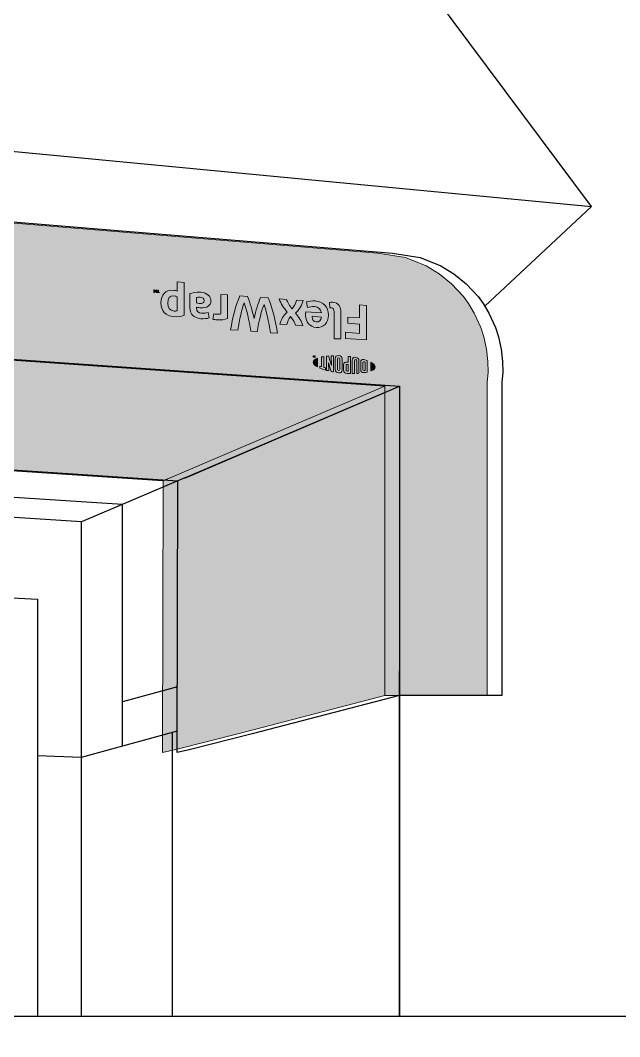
# Model space of a CAD drawing. Extents: x -1279 to 5791, y -3809 to 1769.
# Drawn here: x 4118.2 to 4159.2, y -2571.5 to -2502 of the extents above; entities that cross this region are included whole.
import ezdxf

# ---------------------------------------------------------------- set-up
doc = ezdxf.new("R2010")
doc.units = 0
doc.header["$MEASUREMENT"] = 0
for name, color, linetype, lineweight in [('.ATI-HATCH', 7, 'Continuous', 0), ('G-ANNO-TTLB', 7, 'Continuous', 0), ('TYVEK', 7, 'Continuous', 0)]:
    doc.layers.add(name, color=color, linetype=linetype, lineweight=lineweight)

# ---------------------------------------------------------------- blocks, each defined once
blk = doc.blocks.new('Block_299')
at = {"layer": 'TYVEK', "true_color": 0x003b71, "transparency": 33554687}
h = blk.add_hatch(color=156, dxfattribs=at)
h.dxf.hatch_style = 2
edge = h.paths.add_edge_path()
edge.add_spline(control_points=[(4128.744, -2520.798), (4128.447, -2520.775), (4128.309, -2520.947), (4128.309, -2521.294), (4128.309, -2521.598), (4128.437, -2521.81), (4128.744, -2521.833), (4128.828, -2521.84), (4128.889, -2521.827), (4128.959, -2521.806), (4128.959, -2521.806), (4128.959, -2520.861), (4128.959, -2520.861), (4128.895, -2520.829), (4128.841, -2520.805), (4128.744, -2520.798)], knot_values=[0, 0, 0, 0, 1, 1, 1, 2, 2, 2, 3, 3, 3, 4, 4, 4, 5, 5, 5, 5], degree=3, periodic=0)
edge = h.paths.add_edge_path()
edge.add_spline(control_points=[(4128.676, -2520.415), (4128.794, -2520.424), (4128.875, -2520.443), (4128.959, -2520.48), (4128.959, -2520.48), (4128.959, -2519.839), (4128.959, -2519.839), (4128.959, -2519.839), (4129.422, -2519.874), (4129.422, -2519.874), (4129.422, -2519.874), (4129.422, -2522.124), (4129.422, -2522.124), (4129.229, -2522.197), (4128.959, -2522.234), (4128.72, -2522.216), (4128.167, -2522.174), (4127.836, -2521.812), (4127.836, -2521.272), (4127.836, -2520.719), (4128.15, -2520.375), (4128.676, -2520.415)], knot_values=[0, 0, 0, 0, 1, 1, 1, 2, 2, 2, 3, 3, 3, 4, 4, 4, 5, 5, 5, 6, 6, 6, 7, 7, 7, 7], degree=3, periodic=0)
h = blk.add_hatch(color=156, dxfattribs=at)
h.dxf.hatch_style = 2
edge = h.paths.add_edge_path()
edge.add_spline(control_points=[(4127.504, -2520.565), (4127.487, -2520.523), (4127.471, -2520.492), (4127.451, -2520.46), (4127.431, -2520.488), (4127.417, -2520.517), (4127.4, -2520.557), (4127.4, -2520.557), (4127.351, -2520.554), (4127.351, -2520.554), (4127.351, -2520.554), (4127.351, -2520.379), (4127.351, -2520.379), (4127.351, -2520.379), (4127.394, -2520.382), (4127.394, -2520.382), (4127.394, -2520.382), (4127.394, -2520.463), (4127.394, -2520.463), (4127.394, -2520.463), (4127.392, -2520.49), (4127.392, -2520.49), (4127.405, -2520.465), (4127.421, -2520.438), (4127.435, -2520.417), (4127.435, -2520.417), (4127.468, -2520.42), (4127.468, -2520.42), (4127.482, -2520.443), (4127.499, -2520.473), (4127.513, -2520.5), (4127.513, -2520.5), (4127.511, -2520.472), (4127.511, -2520.472), (4127.511, -2520.472), (4127.511, -2520.391), (4127.511, -2520.391), (4127.511, -2520.391), (4127.553, -2520.394), (4127.553, -2520.394), (4127.553, -2520.394), (4127.553, -2520.569), (4127.553, -2520.569), (4127.553, -2520.569), (4127.504, -2520.565), (4127.504, -2520.565)], knot_values=[0, 0, 0, 0, 1, 1, 1, 2, 2, 2, 3, 3, 3, 4, 4, 4, 5, 5, 5, 6, 6, 6, 7, 7, 7, 8, 8, 8, 9, 9, 9, 10, 10, 10, 11, 11, 11, 12, 12, 12, 13, 13, 13, 14, 14, 14, 15, 15, 15, 15], degree=3, periodic=0)
edge = h.paths.add_edge_path()
edge.add_spline(control_points=[(4127.666, -2520.539), (4127.666, -2520.539), (4127.713, -2520.542), (4127.713, -2520.542), (4127.713, -2520.542), (4127.713, -2520.581), (4127.713, -2520.581), (4127.713, -2520.581), (4127.572, -2520.57), (4127.572, -2520.57), (4127.572, -2520.57), (4127.572, -2520.532), (4127.572, -2520.532), (4127.572, -2520.532), (4127.619, -2520.535), (4127.619, -2520.535), (4127.619, -2520.535), (4127.619, -2520.399), (4127.619, -2520.399), (4127.619, -2520.399), (4127.666, -2520.403), (4127.666, -2520.403), (4127.666, -2520.403), (4127.666, -2520.539), (4127.666, -2520.539)], knot_values=[0, 0, 0, 0, 1, 1, 1, 2, 2, 2, 3, 3, 3, 4, 4, 4, 5, 5, 5, 6, 6, 6, 7, 7, 7, 8, 8, 8, 8], degree=3, periodic=0)
h = blk.add_hatch(color=156, dxfattribs=at)
h.dxf.hatch_style = 2
edge = h.paths.add_edge_path()
edge.add_spline(control_points=[(4130.278, -2520.91), (4130.278, -2520.91), (4130.278, -2521.271), (4130.278, -2521.271), (4130.356, -2521.294), (4130.437, -2521.31), (4130.518, -2521.316), (4130.673, -2521.328), (4130.794, -2521.276), (4130.794, -2521.118), (4130.794, -2520.976), (4130.693, -2520.894), (4130.514, -2520.881), (4130.413, -2520.873), (4130.329, -2520.887), (4130.278, -2520.91)], knot_values=[0, 0, 0, 0, 1, 1, 1, 2, 2, 2, 3, 3, 3, 4, 4, 4, 5, 5, 5, 5], degree=3, periodic=0)
edge = h.paths.add_edge_path()
edge.add_spline(control_points=[(4130.561, -2520.55), (4131.024, -2520.585), (4131.256, -2520.829), (4131.256, -2521.132), (4131.256, -2521.466), (4130.983, -2521.641), (4130.578, -2521.614), (4130.484, -2521.607), (4130.363, -2521.584), (4130.278, -2521.564), (4130.278, -2521.564), (4130.278, -2521.645), (4130.278, -2521.645), (4130.278, -2521.851), (4130.396, -2521.958), (4130.622, -2521.975), (4130.771, -2521.986), (4130.929, -2521.974), (4131.067, -2521.927), (4131.067, -2521.927), (4131.152, -2522.298), (4131.152, -2522.298), (4131.007, -2522.348), (4130.774, -2522.371), (4130.568, -2522.355), (4130.072, -2522.318), (4129.826, -2522.036), (4129.826, -2521.581), (4129.826, -2521.581), (4129.826, -2520.643), (4129.826, -2520.643), (4129.965, -2520.583), (4130.224, -2520.525), (4130.561, -2520.55)], knot_values=[0, 0, 0, 0, 1, 1, 1, 2, 2, 2, 3, 3, 3, 4, 4, 4, 5, 5, 5, 6, 6, 6, 7, 7, 7, 8, 8, 8, 9, 9, 9, 10, 10, 10, 11, 11, 11, 11], degree=3, periodic=0)
h = blk.add_hatch(color=156, dxfattribs=at)
h.dxf.hatch_style = 2
edge = h.paths.add_edge_path()
edge.add_spline(control_points=[(4131.691, -2522.44), (4131.57, -2522.431), (4131.455, -2522.409), (4131.388, -2522.387), (4131.388, -2522.387), (4131.455, -2522.011), (4131.455, -2522.011), (4131.513, -2522.035), (4131.583, -2522.047), (4131.654, -2522.053), (4131.779, -2522.062), (4131.863, -2522.045), (4131.934, -2522.016), (4131.934, -2522.016), (4131.934, -2520.694), (4131.934, -2520.694), (4131.934, -2520.694), (4132.4, -2520.729), (4132.4, -2520.729), (4132.4, -2520.729), (4132.4, -2522.345), (4132.4, -2522.345), (4132.217, -2522.422), (4131.934, -2522.458), (4131.691, -2522.44)], knot_values=[0, 0, 0, 0, 1, 1, 1, 2, 2, 2, 3, 3, 3, 4, 4, 4, 5, 5, 5, 6, 6, 6, 7, 7, 7, 8, 8, 8, 8], degree=3, periodic=0)
h = blk.add_hatch(color=156, dxfattribs=at)
h.dxf.hatch_style = 2
edge = h.paths.add_edge_path()
edge.add_spline(control_points=[(4133.098, -2523.143), (4133.098, -2523.143), (4132.605, -2523.106), (4132.605, -2523.106), (4132.733, -2522.33), (4132.956, -2521.419), (4133.243, -2520.793), (4133.243, -2520.793), (4133.772, -2520.833), (4133.772, -2520.833), (4133.938, -2521.267), (4134.086, -2521.774), (4134.211, -2522.337), (4134.339, -2521.793), (4134.484, -2521.308), (4134.653, -2520.899), (4134.653, -2520.899), (4135.182, -2520.939), (4135.182, -2520.939), (4135.452, -2521.607), (4135.691, -2522.553), (4135.816, -2523.348), (4135.816, -2523.348), (4135.327, -2523.311), (4135.327, -2523.311), (4135.223, -2522.592), (4135.034, -2521.778), (4134.895, -2521.373), (4134.75, -2521.757), (4134.524, -2522.515), (4134.427, -2523.243), (4134.427, -2523.243), (4133.995, -2523.211), (4133.995, -2523.211), (4133.894, -2522.468), (4133.674, -2521.676), (4133.526, -2521.27), (4133.391, -2521.654), (4133.199, -2522.439), (4133.098, -2523.143)], knot_values=[0, 0, 0, 0, 1, 1, 1, 2, 2, 2, 3, 3, 3, 4, 4, 4, 5, 5, 5, 6, 6, 6, 7, 7, 7, 8, 8, 8, 9, 9, 9, 10, 10, 10, 11, 11, 11, 12, 12, 12, 13, 13, 13, 13], degree=3, periodic=0)
h = blk.add_hatch(color=156, dxfattribs=at)
h.dxf.hatch_style = 2
edge = h.paths.add_edge_path()
edge.add_spline(control_points=[(4137.047, -2521.984), (4137.273, -2522.251), (4137.452, -2522.497), (4137.556, -2522.842), (4137.556, -2522.842), (4137.054, -2522.804), (4137.054, -2522.804), (4137.01, -2522.649), (4136.862, -2522.408), (4136.713, -2522.205), (4136.588, -2522.381), (4136.481, -2522.572), (4136.457, -2522.759), (4136.457, -2522.759), (4135.985, -2522.723), (4135.985, -2522.723), (4136.072, -2522.379), (4136.221, -2522.144), (4136.474, -2521.904), (4136.231, -2521.612), (4136.066, -2521.364), (4135.927, -2520.996), (4135.927, -2520.996), (4136.43, -2521.033), (4136.43, -2521.033), (4136.501, -2521.228), (4136.669, -2521.493), (4136.811, -2521.69), (4136.939, -2521.514), (4137.061, -2521.321), (4137.108, -2521.085), (4137.108, -2521.085), (4137.56, -2521.119), (4137.56, -2521.119), (4137.476, -2521.463), (4137.317, -2521.721), (4137.047, -2521.984)], knot_values=[0, 0, 0, 0, 1, 1, 1, 2, 2, 2, 3, 3, 3, 4, 4, 4, 5, 5, 5, 6, 6, 6, 7, 7, 7, 8, 8, 8, 9, 9, 9, 10, 10, 10, 11, 11, 11, 12, 12, 12, 12], degree=3, periodic=0)
h = blk.add_hatch(color=156, dxfattribs=at)
h.dxf.hatch_style = 2
edge = h.paths.add_edge_path()
edge.add_spline(control_points=[(4138.821, -2522.239), (4138.821, -2522.239), (4138.18, -2522.191), (4138.18, -2522.191), (4138.18, -2522.191), (4138.18, -2522.231), (4138.18, -2522.231), (4138.18, -2522.42), (4138.282, -2522.566), (4138.467, -2522.58), (4138.663, -2522.595), (4138.791, -2522.466), (4138.821, -2522.239)], knot_values=[0, 0, 0, 0, 1, 1, 1, 2, 2, 2, 3, 3, 3, 4, 4, 4, 4], degree=3, periodic=0)
edge = h.paths.add_edge_path()
edge.add_spline(control_points=[(4137.799, -2521.211), (4137.948, -2521.155), (4138.167, -2521.124), (4138.389, -2521.141), (4138.932, -2521.182), (4139.303, -2521.554), (4139.303, -2522.114), (4139.303, -2522.65), (4138.963, -2522.988), (4138.467, -2522.951), (4138.025, -2522.918), (4137.735, -2522.582), (4137.735, -2522.13), (4137.735, -2522.029), (4137.742, -2521.942), (4137.749, -2521.875), (4137.749, -2521.875), (4138.814, -2521.955), (4138.814, -2521.955), (4138.771, -2521.682), (4138.612, -2521.549), (4138.342, -2521.528), (4138.177, -2521.516), (4138.018, -2521.541), (4137.873, -2521.591), (4137.873, -2521.591), (4137.799, -2521.211), (4137.799, -2521.211)], knot_values=[0, 0, 0, 0, 1, 1, 1, 2, 2, 2, 3, 3, 3, 4, 4, 4, 5, 5, 5, 6, 6, 6, 7, 7, 7, 8, 8, 8, 9, 9, 9, 9], degree=3, periodic=0)
h = blk.add_hatch(color=156, dxfattribs=at)
h.dxf.hatch_style = 2
edge = h.paths.add_edge_path()
edge.add_spline(control_points=[(4139.685, -2521.903), (4139.685, -2521.721), (4139.637, -2521.619), (4139.502, -2521.609), (4139.469, -2521.607), (4139.435, -2521.608), (4139.405, -2521.612), (4139.405, -2521.612), (4139.371, -2521.242), (4139.371, -2521.242), (4139.435, -2521.233), (4139.54, -2521.228), (4139.607, -2521.233), (4139.995, -2521.262), (4140.15, -2521.527), (4140.15, -2521.931), (4140.15, -2521.931), (4140.15, -2523.732), (4140.15, -2523.732), (4140.15, -2523.732), (4139.685, -2523.724), (4139.685, -2523.724), (4139.685, -2523.724), (4139.685, -2521.903), (4139.685, -2521.903)], knot_values=[0, 0, 0, 0, 1, 1, 1, 2, 2, 2, 3, 3, 3, 4, 4, 4, 5, 5, 5, 6, 6, 6, 7, 7, 7, 8, 8, 8, 8], degree=3, periodic=0)
h = blk.add_hatch(color=156, dxfattribs=at)
h.dxf.hatch_style = 2
edge = h.paths.add_edge_path()
edge.add_spline(control_points=[(4141.904, -2521.446), (4141.904, -2521.446), (4141.904, -2523.807), (4141.904, -2523.807), (4141.904, -2523.807), (4140.467, -2523.699), (4140.467, -2523.699), (4140.467, -2523.699), (4140.467, -2523.287), (4140.467, -2523.287), (4140.467, -2523.287), (4141.421, -2523.359), (4141.421, -2523.359), (4141.421, -2523.359), (4141.421, -2522.719), (4141.421, -2522.719), (4141.421, -2522.719), (4140.619, -2522.658), (4140.619, -2522.658), (4140.619, -2522.658), (4140.619, -2522.247), (4140.619, -2522.247), (4140.619, -2522.247), (4141.421, -2522.307), (4141.421, -2522.307), (4141.421, -2522.307), (4141.421, -2521.41), (4141.421, -2521.41), (4141.421, -2521.41), (4141.904, -2521.446), (4141.904, -2521.446)], knot_values=[0, 0, 0, 0, 1, 1, 1, 2, 2, 2, 3, 3, 3, 4, 4, 4, 5, 5, 5, 6, 6, 6, 7, 7, 7, 8, 8, 8, 9, 9, 9, 10, 10, 10, 10], degree=3, periodic=0)
at = {"layer": 'TYVEK'}
for points, knots in [([(4128.676, -2520.415), (4128.794, -2520.424), (4128.875, -2520.443), (4128.959, -2520.48), (4128.959, -2520.48), (4128.959, -2519.839), (4128.959, -2519.839), (4128.959, -2519.839), (4129.422, -2519.874), (4129.422, -2519.874), (4129.422, -2519.874), (4129.422, -2522.124), (4129.422, -2522.124), (4129.229, -2522.197), (4128.959, -2522.234), (4128.72, -2522.216), (4128.167, -2522.174), (4127.836, -2521.812), (4127.836, -2521.272), (4127.836, -2520.719), (4128.15, -2520.375), (4128.676, -2520.415)], [0, 0, 0, 0, 1, 1, 1, 2, 2, 2, 3, 3, 3, 4, 4, 4, 5, 5, 5, 6, 6, 6, 7, 7, 7, 7]), ([(4127.504, -2520.565), (4127.487, -2520.523), (4127.471, -2520.492), (4127.451, -2520.46), (4127.431, -2520.488), (4127.417, -2520.517), (4127.4, -2520.557), (4127.4, -2520.557), (4127.351, -2520.554), (4127.351, -2520.554), (4127.351, -2520.554), (4127.351, -2520.379), (4127.351, -2520.379), (4127.351, -2520.379), (4127.394, -2520.382), (4127.394, -2520.382), (4127.394, -2520.382), (4127.394, -2520.463), (4127.394, -2520.463), (4127.394, -2520.463), (4127.392, -2520.49), (4127.392, -2520.49), (4127.405, -2520.465), (4127.421, -2520.438), (4127.435, -2520.417), (4127.435, -2520.417), (4127.468, -2520.42), (4127.468, -2520.42), (4127.482, -2520.443), (4127.499, -2520.473), (4127.513, -2520.5), (4127.513, -2520.5), (4127.511, -2520.472), (4127.511, -2520.472), (4127.511, -2520.472), (4127.511, -2520.391), (4127.511, -2520.391), (4127.511, -2520.391), (4127.553, -2520.394), (4127.553, -2520.394), (4127.553, -2520.394), (4127.553, -2520.569), (4127.553, -2520.569), (4127.553, -2520.569), (4127.504, -2520.565), (4127.504, -2520.565)], [0, 0, 0, 0, 1, 1, 1, 2, 2, 2, 3, 3, 3, 4, 4, 4, 5, 5, 5, 6, 6, 6, 7, 7, 7, 8, 8, 8, 9, 9, 9, 10, 10, 10, 11, 11, 11, 12, 12, 12, 13, 13, 13, 14, 14, 14, 15, 15, 15, 15]), ([(4127.666, -2520.539), (4127.666, -2520.539), (4127.713, -2520.542), (4127.713, -2520.542), (4127.713, -2520.542), (4127.713, -2520.581), (4127.713, -2520.581), (4127.713, -2520.581), (4127.572, -2520.57), (4127.572, -2520.57), (4127.572, -2520.57), (4127.572, -2520.532), (4127.572, -2520.532), (4127.572, -2520.532), (4127.619, -2520.535), (4127.619, -2520.535), (4127.619, -2520.535), (4127.619, -2520.399), (4127.619, -2520.399), (4127.619, -2520.399), (4127.666, -2520.403), (4127.666, -2520.403), (4127.666, -2520.403), (4127.666, -2520.539), (4127.666, -2520.539)], [0, 0, 0, 0, 1, 1, 1, 2, 2, 2, 3, 3, 3, 4, 4, 4, 5, 5, 5, 6, 6, 6, 7, 7, 7, 8, 8, 8, 8]), ([(4130.561, -2520.55), (4131.024, -2520.585), (4131.256, -2520.829), (4131.256, -2521.132), (4131.256, -2521.466), (4130.983, -2521.641), (4130.578, -2521.614), (4130.484, -2521.607), (4130.363, -2521.584), (4130.278, -2521.564), (4130.278, -2521.564), (4130.278, -2521.645), (4130.278, -2521.645), (4130.278, -2521.851), (4130.396, -2521.958), (4130.622, -2521.975), (4130.771, -2521.986), (4130.929, -2521.974), (4131.067, -2521.927), (4131.067, -2521.927), (4131.152, -2522.298), (4131.152, -2522.298), (4131.007, -2522.348), (4130.774, -2522.371), (4130.568, -2522.355), (4130.072, -2522.318), (4129.826, -2522.036), (4129.826, -2521.581), (4129.826, -2521.581), (4129.826, -2520.643), (4129.826, -2520.643), (4129.965, -2520.583), (4130.224, -2520.525), (4130.561, -2520.55)], [0, 0, 0, 0, 1, 1, 1, 2, 2, 2, 3, 3, 3, 4, 4, 4, 5, 5, 5, 6, 6, 6, 7, 7, 7, 8, 8, 8, 9, 9, 9, 10, 10, 10, 11, 11, 11, 11]), ([(4131.691, -2522.44), (4131.57, -2522.431), (4131.455, -2522.409), (4131.388, -2522.387), (4131.388, -2522.387), (4131.455, -2522.011), (4131.455, -2522.011), (4131.513, -2522.035), (4131.583, -2522.047), (4131.654, -2522.053), (4131.779, -2522.062), (4131.863, -2522.045), (4131.934, -2522.016), (4131.934, -2522.016), (4131.934, -2520.694), (4131.934, -2520.694), (4131.934, -2520.694), (4132.4, -2520.729), (4132.4, -2520.729), (4132.4, -2520.729), (4132.4, -2522.345), (4132.4, -2522.345), (4132.217, -2522.422), (4131.934, -2522.458), (4131.691, -2522.44)], [0, 0, 0, 0, 1, 1, 1, 2, 2, 2, 3, 3, 3, 4, 4, 4, 5, 5, 5, 6, 6, 6, 7, 7, 7, 8, 8, 8, 8]), ([(4128.744, -2520.798), (4128.447, -2520.775), (4128.309, -2520.947), (4128.309, -2521.294), (4128.309, -2521.598), (4128.437, -2521.81), (4128.744, -2521.833), (4128.828, -2521.84), (4128.889, -2521.827), (4128.959, -2521.806), (4128.959, -2521.806), (4128.959, -2520.861), (4128.959, -2520.861), (4128.895, -2520.829), (4128.841, -2520.805), (4128.744, -2520.798)], [0, 0, 0, 0, 1, 1, 1, 2, 2, 2, 3, 3, 3, 4, 4, 4, 5, 5, 5, 5]), ([(4130.278, -2520.91), (4130.278, -2520.91), (4130.278, -2521.271), (4130.278, -2521.271), (4130.356, -2521.294), (4130.437, -2521.31), (4130.518, -2521.316), (4130.673, -2521.328), (4130.794, -2521.276), (4130.794, -2521.118), (4130.794, -2520.976), (4130.693, -2520.894), (4130.514, -2520.881), (4130.413, -2520.873), (4130.329, -2520.887), (4130.278, -2520.91)], [0, 0, 0, 0, 1, 1, 1, 2, 2, 2, 3, 3, 3, 4, 4, 4, 5, 5, 5, 5]), ([(4133.098, -2523.143), (4133.098, -2523.143), (4132.605, -2523.106), (4132.605, -2523.106), (4132.733, -2522.33), (4132.956, -2521.419), (4133.243, -2520.793), (4133.243, -2520.793), (4133.772, -2520.833), (4133.772, -2520.833), (4133.938, -2521.267), (4134.086, -2521.774), (4134.211, -2522.337), (4134.339, -2521.793), (4134.484, -2521.308), (4134.653, -2520.899), (4134.653, -2520.899), (4135.182, -2520.939), (4135.182, -2520.939), (4135.452, -2521.607), (4135.691, -2522.553), (4135.816, -2523.348), (4135.816, -2523.348), (4135.327, -2523.311), (4135.327, -2523.311), (4135.223, -2522.592), (4135.034, -2521.778), (4134.895, -2521.373), (4134.75, -2521.757), (4134.524, -2522.515), (4134.427, -2523.243), (4134.427, -2523.243), (4133.995, -2523.211), (4133.995, -2523.211), (4133.894, -2522.468), (4133.674, -2521.676), (4133.526, -2521.27), (4133.391, -2521.654), (4133.199, -2522.439), (4133.098, -2523.143)], [0, 0, 0, 0, 1, 1, 1, 2, 2, 2, 3, 3, 3, 4, 4, 4, 5, 5, 5, 6, 6, 6, 7, 7, 7, 8, 8, 8, 9, 9, 9, 10, 10, 10, 11, 11, 11, 12, 12, 12, 13, 13, 13, 13]), ([(4137.047, -2521.984), (4137.273, -2522.251), (4137.452, -2522.497), (4137.556, -2522.842), (4137.556, -2522.842), (4137.054, -2522.804), (4137.054, -2522.804), (4137.01, -2522.649), (4136.862, -2522.408), (4136.713, -2522.205), (4136.588, -2522.381), (4136.481, -2522.572), (4136.457, -2522.759), (4136.457, -2522.759), (4135.985, -2522.723), (4135.985, -2522.723), (4136.072, -2522.379), (4136.221, -2522.144), (4136.474, -2521.904), (4136.231, -2521.612), (4136.066, -2521.364), (4135.927, -2520.996), (4135.927, -2520.996), (4136.43, -2521.033), (4136.43, -2521.033), (4136.501, -2521.228), (4136.669, -2521.493), (4136.811, -2521.69), (4136.939, -2521.514), (4137.061, -2521.321), (4137.108, -2521.085), (4137.108, -2521.085), (4137.56, -2521.119), (4137.56, -2521.119), (4137.476, -2521.463), (4137.317, -2521.721), (4137.047, -2521.984)], [0, 0, 0, 0, 1, 1, 1, 2, 2, 2, 3, 3, 3, 4, 4, 4, 5, 5, 5, 6, 6, 6, 7, 7, 7, 8, 8, 8, 9, 9, 9, 10, 10, 10, 11, 11, 11, 12, 12, 12, 12]), ([(4137.799, -2521.211), (4137.948, -2521.155), (4138.167, -2521.124), (4138.389, -2521.141), (4138.932, -2521.182), (4139.303, -2521.554), (4139.303, -2522.114), (4139.303, -2522.65), (4138.963, -2522.988), (4138.467, -2522.951), (4138.025, -2522.918), (4137.735, -2522.582), (4137.735, -2522.13), (4137.735, -2522.029), (4137.742, -2521.942), (4137.749, -2521.875), (4137.749, -2521.875), (4138.814, -2521.955), (4138.814, -2521.955), (4138.771, -2521.682), (4138.612, -2521.549), (4138.342, -2521.528), (4138.177, -2521.516), (4138.018, -2521.541), (4137.873, -2521.591), (4137.873, -2521.591), (4137.799, -2521.211), (4137.799, -2521.211)], [0, 0, 0, 0, 1, 1, 1, 2, 2, 2, 3, 3, 3, 4, 4, 4, 5, 5, 5, 6, 6, 6, 7, 7, 7, 8, 8, 8, 9, 9, 9, 9]), ([(4139.685, -2521.903), (4139.685, -2521.721), (4139.637, -2521.619), (4139.502, -2521.609), (4139.469, -2521.607), (4139.435, -2521.608), (4139.405, -2521.612), (4139.405, -2521.612), (4139.371, -2521.242), (4139.371, -2521.242), (4139.435, -2521.233), (4139.54, -2521.228), (4139.607, -2521.233), (4139.995, -2521.262), (4140.15, -2521.527), (4140.15, -2521.931), (4140.15, -2521.931), (4140.15, -2523.732), (4140.15, -2523.732), (4140.15, -2523.732), (4139.685, -2523.724), (4139.685, -2523.724), (4139.685, -2523.724), (4139.685, -2521.903), (4139.685, -2521.903)], [0, 0, 0, 0, 1, 1, 1, 2, 2, 2, 3, 3, 3, 4, 4, 4, 5, 5, 5, 6, 6, 6, 7, 7, 7, 8, 8, 8, 8]), ([(4141.904, -2521.446), (4141.904, -2521.446), (4141.904, -2523.807), (4141.904, -2523.807), (4141.904, -2523.807), (4140.467, -2523.699), (4140.467, -2523.699), (4140.467, -2523.699), (4140.467, -2523.287), (4140.467, -2523.287), (4140.467, -2523.287), (4141.421, -2523.359), (4141.421, -2523.359), (4141.421, -2523.359), (4141.421, -2522.719), (4141.421, -2522.719), (4141.421, -2522.719), (4140.619, -2522.658), (4140.619, -2522.658), (4140.619, -2522.658), (4140.619, -2522.247), (4140.619, -2522.247), (4140.619, -2522.247), (4141.421, -2522.307), (4141.421, -2522.307), (4141.421, -2522.307), (4141.421, -2521.41), (4141.421, -2521.41), (4141.421, -2521.41), (4141.904, -2521.446), (4141.904, -2521.446)], [0, 0, 0, 0, 1, 1, 1, 2, 2, 2, 3, 3, 3, 4, 4, 4, 5, 5, 5, 6, 6, 6, 7, 7, 7, 8, 8, 8, 9, 9, 9, 10, 10, 10, 10]), ([(4138.821, -2522.239), (4138.821, -2522.239), (4138.18, -2522.191), (4138.18, -2522.191), (4138.18, -2522.191), (4138.18, -2522.231), (4138.18, -2522.231), (4138.18, -2522.42), (4138.282, -2522.566), (4138.467, -2522.58), (4138.663, -2522.595), (4138.791, -2522.466), (4138.821, -2522.239)], [0, 0, 0, 0, 1, 1, 1, 2, 2, 2, 3, 3, 3, 4, 4, 4, 4])]:
    blk.add_open_spline(points, degree=3, knots=knots, dxfattribs=at)
blk = doc.blocks.new('Block_300')
at = {"layer": 'TYVEK', "true_color": 0x003b71, "transparency": 33554687}
h = blk.add_hatch(color=156, dxfattribs=at)
h.dxf.hatch_style = 2
edge = h.paths.add_edge_path()
edge.add_spline(control_points=[(4139.925, -2525.102), (4139.925, -2525.056), (4139.94, -2525.034), (4139.997, -2525.036), (4140.056, -2525.039), (4140.072, -2525.066), (4140.072, -2525.113), (4140.072, -2525.113), (4140.072, -2525.83), (4140.072, -2525.83), (4140.072, -2525.877), (4140.056, -2525.902), (4139.997, -2525.896), (4139.94, -2525.89), (4139.925, -2525.864), (4139.925, -2525.819), (4139.925, -2525.819), (4139.925, -2525.102), (4139.925, -2525.102)], knot_values=[0, 0, 0, 0, 1, 1, 1, 2, 2, 2, 3, 3, 3, 4, 4, 4, 5, 5, 5, 6, 6, 6, 6], degree=3, periodic=0)
edge = h.paths.add_edge_path()
edge.add_spline(control_points=[(4139.997, -2526.057), (4140.147, -2526.075), (4140.236, -2526.016), (4140.236, -2525.864), (4140.236, -2525.864), (4140.236, -2525.112), (4140.236, -2525.112), (4140.236, -2524.952), (4140.155, -2524.88), (4139.997, -2524.875), (4139.842, -2524.87), (4139.761, -2524.923), (4139.761, -2525.093), (4139.761, -2525.093), (4139.761, -2525.811), (4139.761, -2525.811), (4139.761, -2525.973), (4139.834, -2526.037), (4139.997, -2526.057)], knot_values=[0, 0, 0, 0, 1, 1, 1, 2, 2, 2, 3, 3, 3, 4, 4, 4, 5, 5, 5, 6, 6, 6, 6], degree=3, periodic=0)
h = blk.add_hatch(color=156, dxfattribs=at)
h.dxf.hatch_style = 2
edge = h.paths.add_edge_path()
edge.add_spline(control_points=[(4138.337, -2524.986), (4138.337, -2524.986), (4138.319, -2524.984), (4138.319, -2524.984), (4138.319, -2524.984), (4138.294, -2524.942), (4138.294, -2524.942), (4138.294, -2524.942), (4138.268, -2524.98), (4138.268, -2524.98), (4138.268, -2524.98), (4138.251, -2524.979), (4138.251, -2524.979), (4138.251, -2524.979), (4138.251, -2524.894), (4138.251, -2524.894), (4138.251, -2524.894), (4138.267, -2524.895), (4138.267, -2524.895), (4138.267, -2524.895), (4138.267, -2524.956), (4138.267, -2524.956), (4138.267, -2524.956), (4138.293, -2524.917), (4138.293, -2524.917), (4138.293, -2524.917), (4138.295, -2524.917), (4138.295, -2524.917), (4138.295, -2524.917), (4138.321, -2524.96), (4138.321, -2524.96), (4138.321, -2524.96), (4138.321, -2524.899), (4138.321, -2524.899), (4138.321, -2524.899), (4138.337, -2524.9), (4138.337, -2524.9), (4138.337, -2524.9), (4138.337, -2524.986), (4138.337, -2524.986)], knot_values=[0, 0, 0, 0, 1, 1, 1, 2, 2, 2, 3, 3, 3, 4, 4, 4, 5, 5, 5, 6, 6, 6, 7, 7, 7, 8, 8, 8, 9, 9, 9, 10, 10, 10, 11, 11, 11, 12, 12, 12, 13, 13, 13, 13], degree=3, periodic=0)
edge = h.paths.add_edge_path()
edge.add_spline(control_points=[(4138.398, -2524.975), (4138.398, -2524.975), (4138.424, -2524.977), (4138.424, -2524.977), (4138.424, -2524.977), (4138.424, -2524.992), (4138.424, -2524.992), (4138.424, -2524.992), (4138.355, -2524.987), (4138.355, -2524.987), (4138.355, -2524.987), (4138.355, -2524.972), (4138.355, -2524.972), (4138.355, -2524.972), (4138.382, -2524.974), (4138.382, -2524.974), (4138.382, -2524.974), (4138.382, -2524.904), (4138.382, -2524.904), (4138.382, -2524.904), (4138.398, -2524.905), (4138.398, -2524.905), (4138.398, -2524.905), (4138.398, -2524.975), (4138.398, -2524.975)], knot_values=[0, 0, 0, 0, 1, 1, 1, 2, 2, 2, 3, 3, 3, 4, 4, 4, 5, 5, 5, 6, 6, 6, 7, 7, 7, 8, 8, 8, 8], degree=3, periodic=0)
h = blk.add_hatch(color=156, dxfattribs=at)
h.dxf.hatch_style = 2
edge = h.paths.add_edge_path()
edge.add_spline(control_points=[(4138.251, -2525.336), (4138.251, -2525.227), (4138.356, -2525.134), (4138.54, -2525.06), (4138.54, -2525.06), (4138.54, -2525.653), (4138.54, -2525.653), (4138.356, -2525.553), (4138.251, -2525.444), (4138.251, -2525.336)], knot_values=[0, 0, 0, 0, 1, 1, 1, 2, 2, 2, 3, 3, 3, 3], degree=3, periodic=0)
h = blk.add_hatch(color=156, dxfattribs=at)
h.dxf.hatch_style = 2
edge = h.paths.add_edge_path()
edge.add_spline(control_points=[(4139.095, -2525.714), (4139.055, -2525.703), (4139.015, -2525.692), (4138.977, -2525.681), (4138.977, -2525.681), (4138.977, -2524.947), (4138.977, -2524.947), (4138.941, -2524.952), (4138.876, -2524.965), (4138.832, -2524.974), (4138.832, -2524.974), (4138.832, -2525.635), (4138.832, -2525.635), (4138.79, -2525.621), (4138.75, -2525.608), (4138.714, -2525.594), (4138.714, -2525.594), (4138.714, -2525.736), (4138.714, -2525.736), (4138.828, -2525.785), (4138.951, -2525.826), (4139.095, -2525.867), (4139.095, -2525.867), (4139.095, -2525.714), (4139.095, -2525.714)], knot_values=[0, 0, 0, 0, 1, 1, 1, 2, 2, 2, 3, 3, 3, 4, 4, 4, 5, 5, 5, 6, 6, 6, 7, 7, 7, 8, 8, 8, 8], degree=3, periodic=0)
h = blk.add_hatch(color=156, dxfattribs=at)
h.dxf.hatch_style = 2
edge = h.paths.add_edge_path()
edge.add_spline(control_points=[(4139.313, -2525.364), (4139.313, -2525.364), (4139.492, -2525.963), (4139.492, -2525.963), (4139.541, -2525.973), (4139.6, -2525.984), (4139.645, -2525.992), (4139.645, -2525.992), (4139.645, -2524.887), (4139.645, -2524.887), (4139.613, -2524.888), (4139.532, -2524.891), (4139.49, -2524.893), (4139.49, -2524.893), (4139.502, -2525.545), (4139.502, -2525.545), (4139.502, -2525.545), (4139.313, -2524.905), (4139.313, -2524.905), (4139.272, -2524.909), (4139.213, -2524.914), (4139.175, -2524.919), (4139.175, -2524.919), (4139.175, -2525.889), (4139.175, -2525.889), (4139.215, -2525.9), (4139.288, -2525.918), (4139.324, -2525.926), (4139.324, -2525.926), (4139.313, -2525.364), (4139.313, -2525.364)], knot_values=[0, 0, 0, 0, 1, 1, 1, 2, 2, 2, 3, 3, 3, 4, 4, 4, 5, 5, 5, 6, 6, 6, 7, 7, 7, 8, 8, 8, 9, 9, 9, 10, 10, 10, 10], degree=3, periodic=0)
h = blk.add_hatch(color=156, dxfattribs=at)
h.dxf.hatch_style = 2
edge = h.paths.add_edge_path()
edge.add_spline(control_points=[(4140.502, -2525.547), (4140.502, -2525.498), (4140.519, -2525.474), (4140.585, -2525.479), (4140.585, -2525.479), (4140.642, -2525.483), (4140.642, -2525.483), (4140.642, -2525.483), (4140.642, -2525.937), (4140.642, -2525.937), (4140.617, -2525.936), (4140.603, -2525.936), (4140.588, -2525.934), (4140.517, -2525.929), (4140.502, -2525.901), (4140.502, -2525.85), (4140.502, -2525.85), (4140.502, -2525.547), (4140.502, -2525.547)], knot_values=[0, 0, 0, 0, 1, 1, 1, 2, 2, 2, 3, 3, 3, 4, 4, 4, 5, 5, 5, 6, 6, 6, 6], degree=3, periodic=0)
edge = h.paths.add_edge_path()
edge.add_spline(control_points=[(4140.578, -2526.094), (4140.607, -2526.096), (4140.709, -2526.101), (4140.803, -2526.102), (4140.803, -2526.102), (4140.803, -2524.951), (4140.803, -2524.951), (4140.771, -2524.947), (4140.687, -2524.937), (4140.642, -2524.932), (4140.642, -2524.932), (4140.642, -2525.323), (4140.642, -2525.323), (4140.642, -2525.323), (4140.578, -2525.318), (4140.578, -2525.318), (4140.409, -2525.306), (4140.339, -2525.377), (4140.339, -2525.523), (4140.339, -2525.523), (4140.339, -2525.862), (4140.339, -2525.862), (4140.339, -2526.005), (4140.418, -2526.082), (4140.578, -2526.094)], knot_values=[0, 0, 0, 0, 1, 1, 1, 2, 2, 2, 3, 3, 3, 4, 4, 4, 5, 5, 5, 6, 6, 6, 7, 7, 7, 8, 8, 8, 8], degree=3, periodic=0)
h = blk.add_hatch(color=156, dxfattribs=at)
h.dxf.hatch_style = 2
edge = h.paths.add_edge_path()
edge.add_spline(control_points=[(4141.091, -2525.216), (4141.091, -2525.17), (4141.107, -2525.143), (4141.164, -2525.154), (4141.219, -2525.165), (4141.234, -2525.19), (4141.234, -2525.244), (4141.234, -2525.244), (4141.234, -2526.098), (4141.234, -2526.098), (4141.271, -2526.097), (4141.354, -2526.092), (4141.389, -2526.09), (4141.389, -2526.09), (4141.389, -2525.225), (4141.389, -2525.225), (4141.389, -2525.087), (4141.322, -2525.028), (4141.164, -2524.998), (4141.019, -2524.97), (4140.93, -2525.037), (4140.93, -2525.19), (4140.93, -2525.19), (4140.93, -2526.104), (4140.93, -2526.104), (4140.96, -2526.104), (4141.059, -2526.103), (4141.091, -2526.103), (4141.091, -2526.103), (4141.091, -2525.216), (4141.091, -2525.216)], knot_values=[0, 0, 0, 0, 1, 1, 1, 2, 2, 2, 3, 3, 3, 4, 4, 4, 5, 5, 5, 6, 6, 6, 7, 7, 7, 8, 8, 8, 9, 9, 9, 10, 10, 10, 10], degree=3, periodic=0)
h = blk.add_hatch(color=156, dxfattribs=at)
h.dxf.hatch_style = 2
edge = h.paths.add_edge_path()
edge.add_spline(control_points=[(4141.65, -2525.35), (4141.65, -2525.305), (4141.678, -2525.292), (4141.71, -2525.294), (4141.736, -2525.296), (4141.775, -2525.308), (4141.807, -2525.319), (4141.807, -2525.319), (4141.807, -2525.886), (4141.807, -2525.886), (4141.775, -2525.892), (4141.736, -2525.898), (4141.71, -2525.896), (4141.678, -2525.894), (4141.65, -2525.877), (4141.65, -2525.831), (4141.65, -2525.831), (4141.65, -2525.35), (4141.65, -2525.35)], knot_values=[0, 0, 0, 0, 1, 1, 1, 2, 2, 2, 3, 3, 3, 4, 4, 4, 5, 5, 5, 6, 6, 6, 6], degree=3, periodic=0)
edge = h.paths.add_edge_path()
edge.add_spline(control_points=[(4141.689, -2526.043), (4141.74, -2526.047), (4141.814, -2526.037), (4141.948, -2526.006), (4141.948, -2526.006), (4141.948, -2525.22), (4141.948, -2525.22), (4141.83, -2525.176), (4141.74, -2525.148), (4141.689, -2525.144), (4141.57, -2525.135), (4141.504, -2525.203), (4141.504, -2525.319), (4141.504, -2525.319), (4141.504, -2525.841), (4141.504, -2525.841), (4141.504, -2525.957), (4141.57, -2526.034), (4141.689, -2526.043)], knot_values=[0, 0, 0, 0, 1, 1, 1, 2, 2, 2, 3, 3, 3, 4, 4, 4, 5, 5, 5, 6, 6, 6, 6], degree=3, periodic=0)
h = blk.add_hatch(color=156, dxfattribs=at)
h.dxf.hatch_style = 2
edge = h.paths.add_edge_path()
edge.add_spline(control_points=[(4142.492, -2525.656), (4142.492, -2525.547), (4142.387, -2525.438), (4142.203, -2525.337), (4142.203, -2525.337), (4142.203, -2525.929), (4142.203, -2525.929), (4142.387, -2525.857), (4142.492, -2525.764), (4142.492, -2525.656)], knot_values=[0, 0, 0, 0, 1, 1, 1, 2, 2, 2, 3, 3, 3, 3], degree=3, periodic=0)
at = {"layer": 'TYVEK'}
for points, knots in [([(4139.997, -2526.057), (4140.147, -2526.075), (4140.236, -2526.016), (4140.236, -2525.864), (4140.236, -2525.864), (4140.236, -2525.112), (4140.236, -2525.112), (4140.236, -2524.952), (4140.155, -2524.88), (4139.997, -2524.875), (4139.842, -2524.87), (4139.761, -2524.923), (4139.761, -2525.093), (4139.761, -2525.093), (4139.761, -2525.811), (4139.761, -2525.811), (4139.761, -2525.973), (4139.834, -2526.037), (4139.997, -2526.057)], [0, 0, 0, 0, 1, 1, 1, 2, 2, 2, 3, 3, 3, 4, 4, 4, 5, 5, 5, 6, 6, 6, 6]), ([(4138.337, -2524.986), (4138.337, -2524.986), (4138.319, -2524.984), (4138.319, -2524.984), (4138.319, -2524.984), (4138.294, -2524.942), (4138.294, -2524.942), (4138.294, -2524.942), (4138.268, -2524.98), (4138.268, -2524.98), (4138.268, -2524.98), (4138.251, -2524.979), (4138.251, -2524.979), (4138.251, -2524.979), (4138.251, -2524.894), (4138.251, -2524.894), (4138.251, -2524.894), (4138.267, -2524.895), (4138.267, -2524.895), (4138.267, -2524.895), (4138.267, -2524.956), (4138.267, -2524.956), (4138.267, -2524.956), (4138.293, -2524.917), (4138.293, -2524.917), (4138.293, -2524.917), (4138.295, -2524.917), (4138.295, -2524.917), (4138.295, -2524.917), (4138.321, -2524.96), (4138.321, -2524.96), (4138.321, -2524.96), (4138.321, -2524.899), (4138.321, -2524.899), (4138.321, -2524.899), (4138.337, -2524.9), (4138.337, -2524.9), (4138.337, -2524.9), (4138.337, -2524.986), (4138.337, -2524.986)], [0, 0, 0, 0, 1, 1, 1, 2, 2, 2, 3, 3, 3, 4, 4, 4, 5, 5, 5, 6, 6, 6, 7, 7, 7, 8, 8, 8, 9, 9, 9, 10, 10, 10, 11, 11, 11, 12, 12, 12, 13, 13, 13, 13]), ([(4138.251, -2525.336), (4138.251, -2525.227), (4138.356, -2525.134), (4138.54, -2525.06), (4138.54, -2525.06), (4138.54, -2525.653), (4138.54, -2525.653), (4138.356, -2525.553), (4138.251, -2525.444), (4138.251, -2525.336)], [0, 0, 0, 0, 1, 1, 1, 2, 2, 2, 3, 3, 3, 3]), ([(4138.398, -2524.975), (4138.398, -2524.975), (4138.424, -2524.977), (4138.424, -2524.977), (4138.424, -2524.977), (4138.424, -2524.992), (4138.424, -2524.992), (4138.424, -2524.992), (4138.355, -2524.987), (4138.355, -2524.987), (4138.355, -2524.987), (4138.355, -2524.972), (4138.355, -2524.972), (4138.355, -2524.972), (4138.382, -2524.974), (4138.382, -2524.974), (4138.382, -2524.974), (4138.382, -2524.904), (4138.382, -2524.904), (4138.382, -2524.904), (4138.398, -2524.905), (4138.398, -2524.905), (4138.398, -2524.905), (4138.398, -2524.975), (4138.398, -2524.975)], [0, 0, 0, 0, 1, 1, 1, 2, 2, 2, 3, 3, 3, 4, 4, 4, 5, 5, 5, 6, 6, 6, 7, 7, 7, 8, 8, 8, 8]), ([(4139.095, -2525.714), (4139.055, -2525.703), (4139.015, -2525.692), (4138.977, -2525.681), (4138.977, -2525.681), (4138.977, -2524.947), (4138.977, -2524.947), (4138.941, -2524.952), (4138.876, -2524.965), (4138.832, -2524.974), (4138.832, -2524.974), (4138.832, -2525.635), (4138.832, -2525.635), (4138.79, -2525.621), (4138.75, -2525.608), (4138.714, -2525.594), (4138.714, -2525.594), (4138.714, -2525.736), (4138.714, -2525.736), (4138.828, -2525.785), (4138.951, -2525.826), (4139.095, -2525.867), (4139.095, -2525.867), (4139.095, -2525.714), (4139.095, -2525.714)], [0, 0, 0, 0, 1, 1, 1, 2, 2, 2, 3, 3, 3, 4, 4, 4, 5, 5, 5, 6, 6, 6, 7, 7, 7, 8, 8, 8, 8]), ([(4139.313, -2525.364), (4139.313, -2525.364), (4139.492, -2525.963), (4139.492, -2525.963), (4139.541, -2525.973), (4139.6, -2525.984), (4139.645, -2525.992), (4139.645, -2525.992), (4139.645, -2524.887), (4139.645, -2524.887), (4139.613, -2524.888), (4139.532, -2524.891), (4139.49, -2524.893), (4139.49, -2524.893), (4139.502, -2525.545), (4139.502, -2525.545), (4139.502, -2525.545), (4139.313, -2524.905), (4139.313, -2524.905), (4139.272, -2524.909), (4139.213, -2524.914), (4139.175, -2524.919), (4139.175, -2524.919), (4139.175, -2525.889), (4139.175, -2525.889), (4139.215, -2525.9), (4139.288, -2525.918), (4139.324, -2525.926), (4139.324, -2525.926), (4139.313, -2525.364), (4139.313, -2525.364)], [0, 0, 0, 0, 1, 1, 1, 2, 2, 2, 3, 3, 3, 4, 4, 4, 5, 5, 5, 6, 6, 6, 7, 7, 7, 8, 8, 8, 9, 9, 9, 10, 10, 10, 10]), ([(4139.925, -2525.102), (4139.925, -2525.056), (4139.94, -2525.034), (4139.997, -2525.036), (4140.056, -2525.039), (4140.072, -2525.066), (4140.072, -2525.113), (4140.072, -2525.113), (4140.072, -2525.83), (4140.072, -2525.83), (4140.072, -2525.877), (4140.056, -2525.902), (4139.997, -2525.896), (4139.94, -2525.89), (4139.925, -2525.864), (4139.925, -2525.819), (4139.925, -2525.819), (4139.925, -2525.102), (4139.925, -2525.102)], [0, 0, 0, 0, 1, 1, 1, 2, 2, 2, 3, 3, 3, 4, 4, 4, 5, 5, 5, 6, 6, 6, 6]), ([(4140.578, -2526.094), (4140.607, -2526.096), (4140.709, -2526.101), (4140.803, -2526.102), (4140.803, -2526.102), (4140.803, -2524.951), (4140.803, -2524.951), (4140.771, -2524.947), (4140.687, -2524.937), (4140.642, -2524.932), (4140.642, -2524.932), (4140.642, -2525.323), (4140.642, -2525.323), (4140.642, -2525.323), (4140.578, -2525.318), (4140.578, -2525.318), (4140.409, -2525.306), (4140.339, -2525.377), (4140.339, -2525.523), (4140.339, -2525.523), (4140.339, -2525.862), (4140.339, -2525.862), (4140.339, -2526.005), (4140.418, -2526.082), (4140.578, -2526.094)], [0, 0, 0, 0, 1, 1, 1, 2, 2, 2, 3, 3, 3, 4, 4, 4, 5, 5, 5, 6, 6, 6, 7, 7, 7, 8, 8, 8, 8]), ([(4140.502, -2525.547), (4140.502, -2525.498), (4140.519, -2525.474), (4140.585, -2525.479), (4140.585, -2525.479), (4140.642, -2525.483), (4140.642, -2525.483), (4140.642, -2525.483), (4140.642, -2525.937), (4140.642, -2525.937), (4140.617, -2525.936), (4140.603, -2525.936), (4140.588, -2525.934), (4140.517, -2525.929), (4140.502, -2525.901), (4140.502, -2525.85), (4140.502, -2525.85), (4140.502, -2525.547), (4140.502, -2525.547)], [0, 0, 0, 0, 1, 1, 1, 2, 2, 2, 3, 3, 3, 4, 4, 4, 5, 5, 5, 6, 6, 6, 6]), ([(4141.091, -2525.216), (4141.091, -2525.17), (4141.107, -2525.143), (4141.164, -2525.154), (4141.219, -2525.165), (4141.234, -2525.19), (4141.234, -2525.244), (4141.234, -2525.244), (4141.234, -2526.098), (4141.234, -2526.098), (4141.271, -2526.097), (4141.354, -2526.092), (4141.389, -2526.09), (4141.389, -2526.09), (4141.389, -2525.225), (4141.389, -2525.225), (4141.389, -2525.087), (4141.322, -2525.028), (4141.164, -2524.998), (4141.019, -2524.97), (4140.93, -2525.037), (4140.93, -2525.19), (4140.93, -2525.19), (4140.93, -2526.104), (4140.93, -2526.104), (4140.96, -2526.104), (4141.059, -2526.103), (4141.091, -2526.103), (4141.091, -2526.103), (4141.091, -2525.216), (4141.091, -2525.216)], [0, 0, 0, 0, 1, 1, 1, 2, 2, 2, 3, 3, 3, 4, 4, 4, 5, 5, 5, 6, 6, 6, 7, 7, 7, 8, 8, 8, 9, 9, 9, 10, 10, 10, 10]), ([(4141.689, -2526.043), (4141.74, -2526.047), (4141.814, -2526.037), (4141.948, -2526.006), (4141.948, -2526.006), (4141.948, -2525.22), (4141.948, -2525.22), (4141.83, -2525.176), (4141.74, -2525.148), (4141.689, -2525.144), (4141.57, -2525.135), (4141.504, -2525.203), (4141.504, -2525.319), (4141.504, -2525.319), (4141.504, -2525.841), (4141.504, -2525.841), (4141.504, -2525.957), (4141.57, -2526.034), (4141.689, -2526.043)], [0, 0, 0, 0, 1, 1, 1, 2, 2, 2, 3, 3, 3, 4, 4, 4, 5, 5, 5, 6, 6, 6, 6]), ([(4141.65, -2525.35), (4141.65, -2525.305), (4141.678, -2525.292), (4141.71, -2525.294), (4141.736, -2525.296), (4141.775, -2525.308), (4141.807, -2525.319), (4141.807, -2525.319), (4141.807, -2525.886), (4141.807, -2525.886), (4141.775, -2525.892), (4141.736, -2525.898), (4141.71, -2525.896), (4141.678, -2525.894), (4141.65, -2525.877), (4141.65, -2525.831), (4141.65, -2525.831), (4141.65, -2525.35), (4141.65, -2525.35)], [0, 0, 0, 0, 1, 1, 1, 2, 2, 2, 3, 3, 3, 4, 4, 4, 5, 5, 5, 6, 6, 6, 6]), ([(4142.492, -2525.656), (4142.492, -2525.547), (4142.387, -2525.438), (4142.203, -2525.337), (4142.203, -2525.337), (4142.203, -2525.929), (4142.203, -2525.929), (4142.387, -2525.857), (4142.492, -2525.764), (4142.492, -2525.656)], [0, 0, 0, 0, 1, 1, 1, 2, 2, 2, 3, 3, 3, 3])]:
    blk.add_open_spline(points, degree=3, knots=knots, dxfattribs=at)
blk = doc.blocks.new('Block_298')
at = {"layer": 'TYVEK'}
for name in ['Block_299', 'Block_300']:
    blk.add_blockref(name, (0, 0), dxfattribs=at)

msp = doc.modelspace()

# ---------------------------------------------------------------- hatches: boundary and pattern name
at = {"layer": '.ATI-HATCH', "true_color": 0x808080, "transparency": 33554687}
h = msp.add_hatch(color=8, dxfattribs=at)
edge = h.paths.add_edge_path()
edge.add_spline(control_points=[(4143.161, -2526.958), (4143.161, -2526.958), (4128.476, -2533.23), (4128.476, -2533.23), (4128.476, -2533.23), (4127.992, -2533.437), (4127.992, -2533.437), (4127.992, -2533.437), (4127.955, -2552.012), (4127.955, -2552.012), (4127.955, -2552.012), (4128.854, -2551.806), (4128.854, -2551.806), (4128.854, -2551.806), (4133.092, -2550.747), (4133.092, -2550.747), (4133.092, -2550.747), (4143.161, -2548.122), (4143.161, -2548.122), (4143.161, -2548.122), (4143.161, -2526.958), (4143.161, -2526.958)], knot_values=[0, 0, 0, 0, 1, 1, 1, 2, 2, 2, 3, 3, 3, 4, 4, 4, 5, 5, 5, 6, 6, 6, 7, 7, 7, 7], degree=3, periodic=0)
edge = h.paths.add_edge_path()
edge.add_spline(control_points=[(4143.161, -2526.958), (4143.161, -2526.958), (4055.708, -2520.889), (4055.708, -2520.889), (4055.708, -2520.889), (4055.708, -2528.644), (4055.708, -2528.644), (4055.708, -2528.644), (4127.957, -2533.452), (4127.957, -2533.452), (4127.957, -2533.452), (4128.476, -2533.23), (4128.476, -2533.23), (4128.476, -2533.23), (4143.161, -2526.958), (4143.161, -2526.958)], knot_values=[0, 0, 0, 0, 1, 1, 1, 2, 2, 2, 3, 3, 3, 4, 4, 4, 5, 5, 5, 5], degree=3, periodic=0)
edge.add_line((4143.161, -2526.958), (4143.161, -2526.958))
edge = h.paths.add_edge_path()
edge.add_spline(control_points=[(4055.708, -2520.889), (4055.708, -2520.889), (4143.161, -2526.958), (4143.161, -2526.958), (4143.161, -2526.958), (4143.161, -2548.122), (4143.161, -2548.122), (4143.161, -2548.122), (4150.158, -2548.122), (4150.158, -2548.122), (4150.158, -2548.122), (4150.158, -2544.117), (4150.158, -2544.117), (4150.158, -2544.117), (4150.158, -2526.712), (4150.158, -2526.712), (4150.158, -2526.712), (4150.216, -2526.005), (4150.216, -2526.005), (4150.216, -2526.005), (4150.209, -2525.28), (4150.209, -2525.28), (4150.209, -2525.28), (4150.118, -2524.443), (4150.118, -2524.443), (4150.118, -2524.443), (4149.928, -2523.589), (4149.928, -2523.589), (4149.928, -2523.589), (4149.718, -2522.949), (4149.718, -2522.949), (4149.718, -2522.949), (4149.273, -2521.974), (4149.273, -2521.974), (4149.273, -2521.974), (4148.877, -2521.321), (4148.877, -2521.321), (4148.877, -2521.321), (4148.536, -2520.834), (4148.536, -2520.834), (4148.536, -2520.834), (4147.712, -2519.96), (4147.712, -2519.96), (4147.712, -2519.96), (4146.881, -2519.287), (4146.881, -2519.287), (4146.881, -2519.287), (4145.981, -2518.742), (4145.981, -2518.742), (4145.981, -2518.742), (4144.563, -2518.174), (4144.563, -2518.174), (4144.563, -2518.174), (4142.67, -2517.867), (4142.67, -2517.867), (4142.67, -2517.867), (4055.091, -2510.651), (4055.091, -2510.651), (4055.091, -2510.651), (4054.122, -2510.752), (4054.122, -2510.752), (4054.122, -2510.752), (4052.83, -2511.084), (4052.83, -2511.084), (4052.83, -2511.084), (4051.916, -2511.47), (4051.916, -2511.47), (4051.916, -2511.47), (4051.049, -2511.974), (4051.049, -2511.974), (4051.049, -2511.974), (4050.12, -2512.706), (4050.12, -2512.706), (4050.12, -2512.706), (4049.272, -2513.618), (4049.272, -2513.618), (4049.272, -2513.618), (4048.663, -2514.505), (4048.663, -2514.505), (4048.663, -2514.505), (4048.091, -2515.697), (4048.091, -2515.697), (4048.091, -2515.697), (4047.587, -2518.13), (4047.587, -2518.13), (4047.587, -2518.13), (4047.587, -2548.122), (4047.587, -2548.122), (4047.587, -2548.122), (4055.708, -2548.122), (4055.708, -2548.122), (4055.708, -2548.122), (4055.708, -2520.889), (4055.708, -2520.889)], knot_values=[0, 0, 0, 0, 1, 1, 1, 2, 2, 2, 3, 3, 3, 4, 4, 4, 5, 5, 5, 6, 6, 6, 7, 7, 7, 8, 8, 8, 9, 9, 9, 10, 10, 10, 11, 11, 11, 12, 12, 12, 13, 13, 13, 14, 14, 14, 15, 15, 15, 16, 16, 16, 17, 17, 17, 18, 18, 18, 19, 19, 19, 20, 20, 20, 21, 21, 21, 22, 22, 22, 23, 23, 23, 24, 24, 24, 25, 25, 25, 26, 26, 26, 27, 27, 27, 28, 28, 28, 29, 29, 29, 30, 30, 30, 31, 31, 31, 31], degree=3, periodic=0)
edge.add_line((4055.708, -2520.889), (4055.708, -2520.889))
at = {"layer": 'G-ANNO-TTLB', "true_color": 0xff00ff, "transparency": 33554687}
h = msp.add_hatch(color=6, dxfattribs=at)
edge = h.paths.add_edge_path()
edge.add_spline(control_points=[(5472, -3692.604), (5472, -3692.604), (2542.482, -3692.604), (2542.482, -3692.604), (2542.482, -3692.604), (2542.482, -1235.604), (2542.482, -1235.604), (2542.482, -1235.604), (5472, -1235.604), (5472, -1235.604), (5472, -1235.604), (5472, -3692.604), (5472, -3692.604)], knot_values=[0, 0, 0, 0, 1, 1, 1, 2, 2, 2, 3, 3, 3, 4, 4, 4, 4], degree=3, periodic=0)
edge = h.paths.add_edge_path()
edge.add_spline(control_points=[(2551.482, -1244.604), (2551.482, -1244.604), (2551.482, -3683.604), (2551.482, -3683.604), (2551.482, -3683.604), (5463, -3683.604), (5463, -3683.604), (5463, -3683.604), (5463, -1244.604), (5463, -1244.604), (5463, -1244.604), (2551.482, -1244.604), (2551.482, -1244.604)], knot_values=[0, 0, 0, 0, 1, 1, 1, 2, 2, 2, 3, 3, 3, 4, 4, 4, 4], degree=3, periodic=0)
edge.add_line((2551.482, -1244.604), (2551.482, -1244.604))

# ---------------------------------------------------------------- linework, layer by layer
at = {"layer": '.ATI-HATCH'}
for points, knots in [([(4055.708, -2520.889), (4055.708, -2520.889), (4143.161, -2526.958), (4143.161, -2526.958), (4143.161, -2526.958), (4143.161, -2548.122), (4143.161, -2548.122), (4143.161, -2548.122), (4150.158, -2548.122), (4150.158, -2548.122), (4150.158, -2548.122), (4150.158, -2544.117), (4150.158, -2544.117), (4150.158, -2544.117), (4150.158, -2526.712), (4150.158, -2526.712), (4150.158, -2526.712), (4150.216, -2526.005), (4150.216, -2526.005), (4150.216, -2526.005), (4150.209, -2525.28), (4150.209, -2525.28), (4150.209, -2525.28), (4150.118, -2524.443), (4150.118, -2524.443), (4150.118, -2524.443), (4149.928, -2523.589), (4149.928, -2523.589), (4149.928, -2523.589), (4149.718, -2522.949), (4149.718, -2522.949), (4149.718, -2522.949), (4149.273, -2521.974), (4149.273, -2521.974), (4149.273, -2521.974), (4148.877, -2521.321), (4148.877, -2521.321), (4148.877, -2521.321), (4148.536, -2520.834), (4148.536, -2520.834), (4148.536, -2520.834), (4147.712, -2519.96), (4147.712, -2519.96), (4147.712, -2519.96), (4146.881, -2519.287), (4146.881, -2519.287), (4146.881, -2519.287), (4145.981, -2518.742), (4145.981, -2518.742), (4145.981, -2518.742), (4144.563, -2518.174), (4144.563, -2518.174), (4144.563, -2518.174), (4142.67, -2517.867), (4142.67, -2517.867), (4142.67, -2517.867), (4055.091, -2510.651), (4055.091, -2510.651), (4055.091, -2510.651), (4054.122, -2510.752), (4054.122, -2510.752), (4054.122, -2510.752), (4052.83, -2511.084), (4052.83, -2511.084), (4052.83, -2511.084), (4051.916, -2511.47), (4051.916, -2511.47), (4051.916, -2511.47), (4051.049, -2511.974), (4051.049, -2511.974), (4051.049, -2511.974), (4050.12, -2512.706), (4050.12, -2512.706), (4050.12, -2512.706), (4049.272, -2513.618), (4049.272, -2513.618), (4049.272, -2513.618), (4048.663, -2514.505), (4048.663, -2514.505), (4048.663, -2514.505), (4048.091, -2515.697), (4048.091, -2515.697), (4048.091, -2515.697), (4047.587, -2518.13), (4047.587, -2518.13), (4047.587, -2518.13), (4047.587, -2548.122), (4047.587, -2548.122), (4047.587, -2548.122), (4055.708, -2548.122), (4055.708, -2548.122), (4055.708, -2548.122), (4055.708, -2520.889), (4055.708, -2520.889)], [0, 0, 0, 0, 1, 1, 1, 2, 2, 2, 3, 3, 3, 4, 4, 4, 5, 5, 5, 6, 6, 6, 7, 7, 7, 8, 8, 8, 9, 9, 9, 10, 10, 10, 11, 11, 11, 12, 12, 12, 13, 13, 13, 14, 14, 14, 15, 15, 15, 16, 16, 16, 17, 17, 17, 18, 18, 18, 19, 19, 19, 20, 20, 20, 21, 21, 21, 22, 22, 22, 23, 23, 23, 24, 24, 24, 25, 25, 25, 26, 26, 26, 27, 27, 27, 28, 28, 28, 29, 29, 29, 30, 30, 30, 31, 31, 31, 31]), ([(4143.161, -2526.958), (4143.161, -2526.958), (4055.708, -2520.889), (4055.708, -2520.889), (4055.708, -2520.889), (4055.708, -2528.644), (4055.708, -2528.644), (4055.708, -2528.644), (4127.957, -2533.452), (4127.957, -2533.452), (4127.957, -2533.452), (4128.476, -2533.23), (4128.476, -2533.23), (4128.476, -2533.23), (4143.161, -2526.958), (4143.161, -2526.958)], [0, 0, 0, 0, 1, 1, 1, 2, 2, 2, 3, 3, 3, 4, 4, 4, 5, 5, 5, 5]), ([(4143.161, -2526.958), (4143.161, -2526.958), (4128.476, -2533.23), (4128.476, -2533.23), (4128.476, -2533.23), (4127.992, -2533.437), (4127.992, -2533.437), (4127.992, -2533.437), (4127.955, -2552.012), (4127.955, -2552.012), (4127.955, -2552.012), (4128.854, -2551.806), (4128.854, -2551.806), (4128.854, -2551.806), (4133.092, -2550.747), (4133.092, -2550.747), (4133.092, -2550.747), (4143.161, -2548.122), (4143.161, -2548.122), (4143.161, -2548.122), (4143.161, -2526.958), (4143.161, -2526.958)], [0, 0, 0, 0, 1, 1, 1, 2, 2, 2, 3, 3, 3, 4, 4, 4, 5, 5, 5, 6, 6, 6, 7, 7, 7, 7])]:
    msp.add_open_spline(points, degree=3, knots=knots, dxfattribs=at)
at = {"layer": 'G-ANNO-TTLB'}
for points in [[(5472, -3692.604), (5472, -3692.604), (2542.482, -3692.604), (2542.482, -3692.604), (2542.482, -3692.604), (2542.482, -1235.604), (2542.482, -1235.604), (2542.482, -1235.604), (5472, -1235.604), (5472, -1235.604), (5472, -1235.604), (5472, -3692.604), (5472, -3692.604)], [(2551.482, -1244.604), (2551.482, -1244.604), (2551.482, -3683.604), (2551.482, -3683.604), (2551.482, -3683.604), (5463, -3683.604), (5463, -3683.604), (5463, -3683.604), (5463, -1244.604), (5463, -1244.604), (5463, -1244.604), (2551.482, -1244.604), (2551.482, -1244.604)]]:
    msp.add_open_spline(points, degree=3, knots=[0, 0, 0, 0, 1, 1, 1, 2, 2, 2, 3, 3, 3, 4, 4, 4, 4], dxfattribs=at)
at = {"layer": 'TYVEK', "color": 1, "lineweight": 25, "true_color": 0xff0000}
for p, q in [((4157.292, -2514.678), (4144.472, -2497.485)), ((4042.312, -2503.742), (4157.292, -2514.678)), ((4149.99, -2521.506), (4157.292, -2514.678)), ((4144.161, -2548.518), (4144.161, -2570.078)), ((4199.884, -2570.078), (4080.569, -2570.078))]:
    msp.add_line(p, q, dxfattribs=at)
at = {"layer": 'TYVEK', "color": 4, "lineweight": 25, "true_color": 0x00ffff}
for p, q in [((4129.477, -2533.23), (4144.161, -2526.958)), ((4129.518, -2533.233), (4144.161, -2526.958)), ((4144.161, -2526.958), (4144.161, -2548.518)), ((4129.477, -2533.23), (4122.412, -2536.247)), ((4128.965, -2547.521), (4125.212, -2548.564)), ((4128.959, -2550.571), (4122.379, -2552.359)), ((4128.608, -2550.666), (4128.608, -2570.078)), ((4122.379, -2552.359), (4119.407, -2552.242))]:
    msp.add_line(p, q, dxfattribs=at)
at = {"layer": 'TYVEK', "color": 2, "lineweight": 25, "true_color": 0xffff00}
msp.add_line((4144.161, -2570.078), (4144.161, -2546.44), dxfattribs=at)
at = {"layer": 'TYVEK', "color": 4, "lineweight": 25, "true_color": 0x00ffff}
for points in [[(4056.092, -2510.651), (4143.67, -2517.867), (4145.564, -2518.174), (4146.982, -2518.742), (4147.881, -2519.287), (4148.712, -2519.96), (4149.537, -2520.834), (4149.878, -2521.321), (4150.274, -2521.974), (4150.719, -2522.949), (4150.929, -2523.589), (4151.119, -2524.443), (4151.21, -2525.28), (4151.217, -2526.005), (4151.159, -2526.712), (4151.159, -2544.117), (4151.159, -2548.122), (4144.161, -2548.122), (4134.093, -2550.747), (4129.855, -2551.806), (4128.956, -2552.012), (4128.993, -2533.454), (4056.709, -2528.644)], [(4056.709, -2570.078), (4056.709, -2520.889), (4144.161, -2526.958)], [(4125.212, -2551.589), (4125.212, -2535.051), (4056.709, -2530.636)], [(4122.412, -2570.078), (4122.412, -2536.247), (4056.709, -2532.012)]]:
    msp.add_lwpolyline(points, dxfattribs=at)
at = {"layer": 'TYVEK', "color": 3, "lineweight": 25, "true_color": 0x00ff00}
msp.add_lwpolyline([(4056.709, -2538.241), (4119.407, -2541.537), (4119.407, -2570.078)], dxfattribs=at)

# ---------------------------------------------------------------- block references
at = {"layer": 'TYVEK'}
msp.add_blockref('Block_298', (0, 0), dxfattribs=at)

doc.saveas('drawing.dxf')
